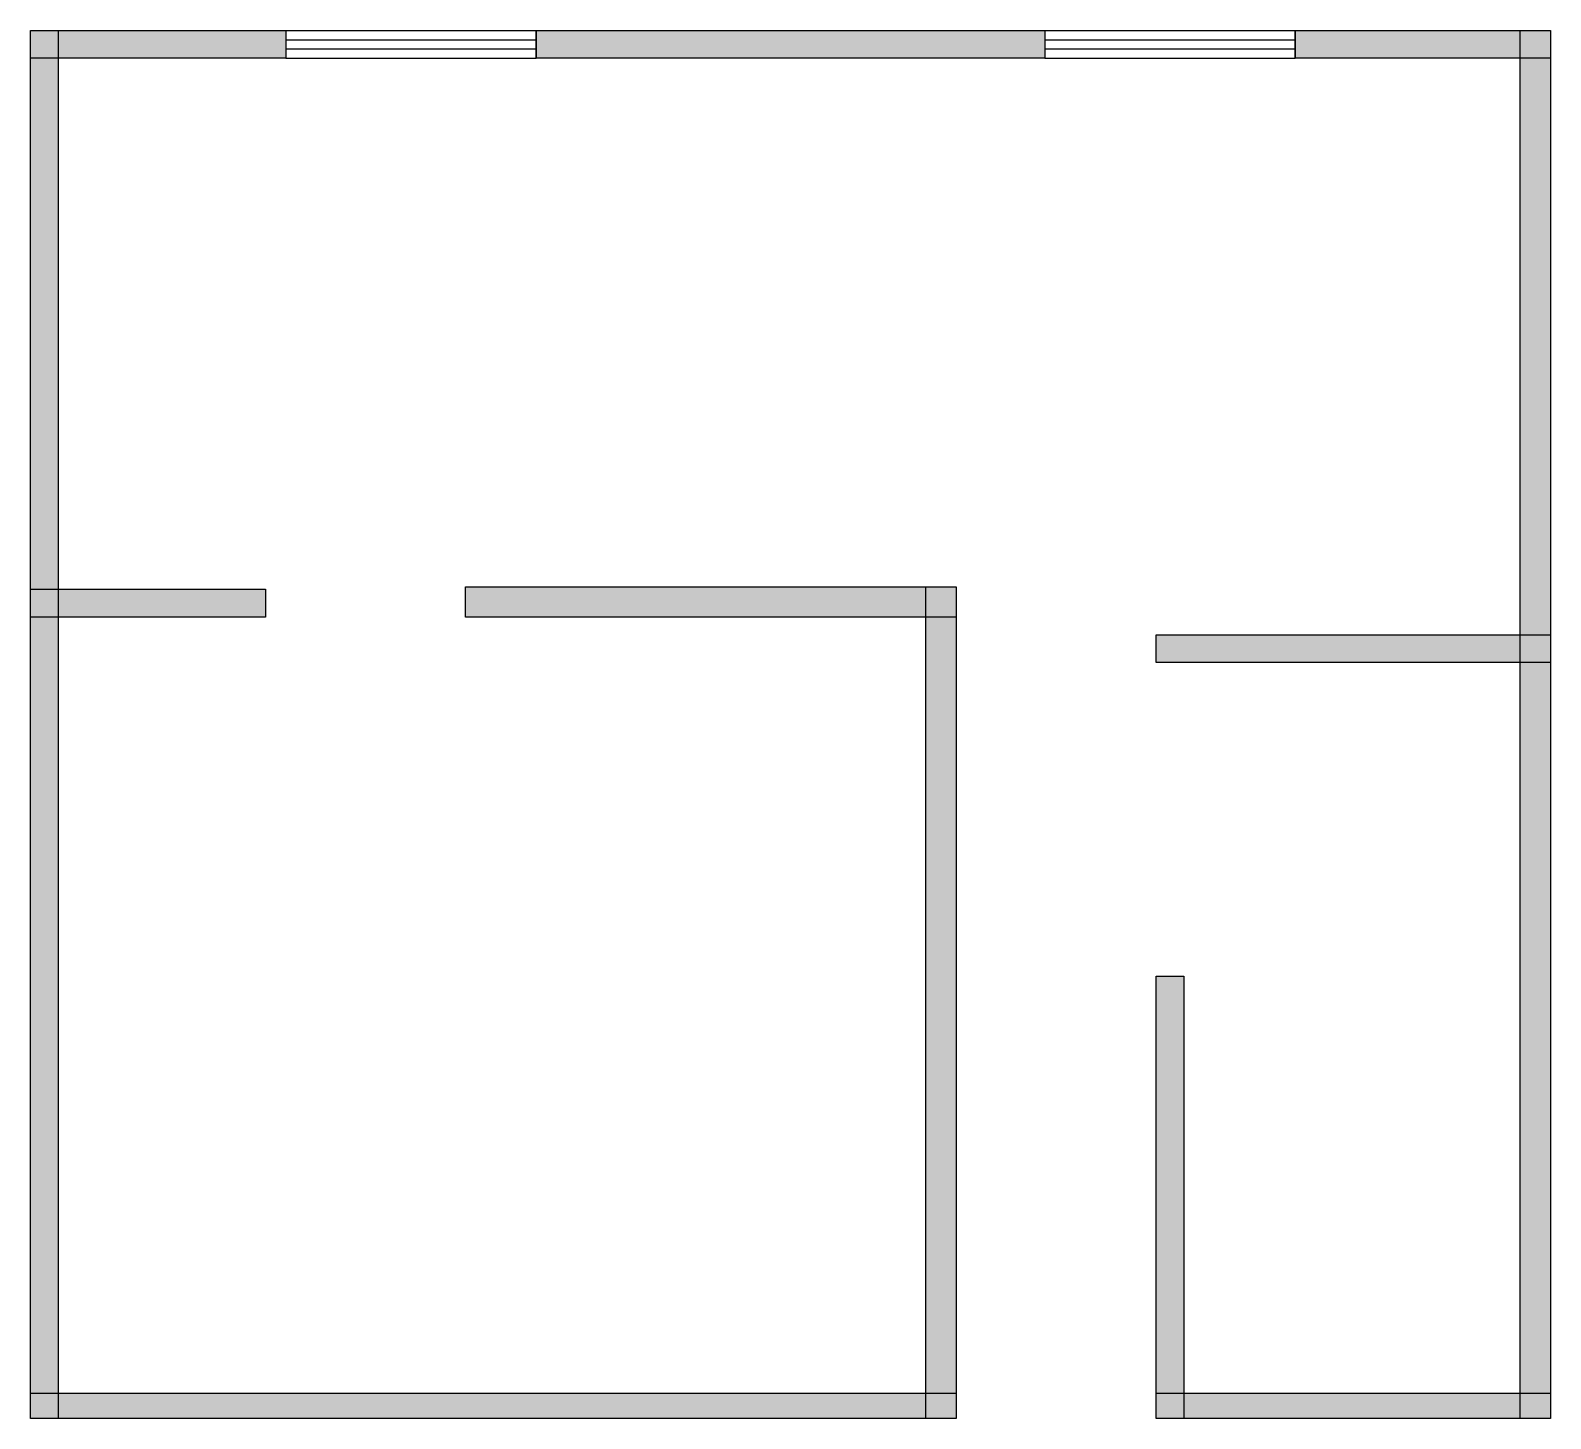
# Model space of a CAD drawing. Header units: millimetres. Extents: x 18 to 5306, y 0 to 4831.
import ezdxf

# ---------------------------------------------------------------- set-up
doc = ezdxf.new("R2010")
doc.units = ezdxf.units.MM
doc.layers.add('WALL', color=7, linetype='Continuous')
doc.layers.add('WINDOW', color=5, linetype='Continuous')

msp = doc.modelspace()

# ---------------------------------------------------------------- hatches: boundary and pattern name
at = {"layer": 'WALL'}
h = msp.add_hatch(color=256, dxfattribs=at)
h.dxf.hatch_style = 1
h.paths.add_polyline_path([(17.6, 4831.2), (906.4, 4831.2), (906.4, 4734.4), (17.6, 4734.4)])
h = msp.add_hatch(color=256, dxfattribs=at)
h.dxf.hatch_style = 1
h.paths.add_polyline_path([(17.6, 4831.2), (114.4, 4831.2), (114.4, 0), (17.6, 0)])
h = msp.add_hatch(color=256, dxfattribs=at)
h.dxf.hatch_style = 1
h.paths.add_polyline_path([(1777.6, 4831.2), (3546.4, 4831.2), (3546.4, 4734.4), (1777.6, 4734.4)])
h = msp.add_hatch(color=256, dxfattribs=at)
h.dxf.hatch_style = 1
h.paths.add_polyline_path([(4417.6, 4831.2), (5306.4, 4831.2), (5306.4, 4734.4), (4417.6, 4734.4)])
h = msp.add_hatch(color=256, dxfattribs=at)
h.dxf.hatch_style = 1
h.paths.add_polyline_path([(5200.8, 4831.2), (5306.4, 4831.2), (5306.4, 0), (5200.8, 0)])
h = msp.add_hatch(color=256, dxfattribs=at)
h.dxf.hatch_style = 1
h.paths.add_polyline_path([(17.6, 2886.4), (836, 2886.4), (836, 2789.6), (17.6, 2789.6)])
h = msp.add_hatch(color=256, dxfattribs=at)
h.dxf.hatch_style = 1
h.paths.add_polyline_path([(1531.2, 2895.2), (3238.4, 2895.2), (3238.4, 2789.6), (1531.2, 2789.6)])
h = msp.add_hatch(color=256, dxfattribs=at)
h.dxf.hatch_style = 1
h.paths.add_polyline_path([(3132.8, 2895.2), (3238.4, 2895.2), (3238.4, 0), (3132.8, 0)])
h = msp.add_hatch(color=256, dxfattribs=at)
h.dxf.hatch_style = 1
h.paths.add_polyline_path([(3933.6, 2728), (5306.4, 2728), (5306.4, 2631.2), (3933.6, 2631.2)])
h = msp.add_hatch(color=256, dxfattribs=at)
h.dxf.hatch_style = 1
h.paths.add_polyline_path([(3933.6, 1540), (4030.4, 1540), (4030.4, 0), (3933.6, 0)])
h = msp.add_hatch(color=256, dxfattribs=at)
h.dxf.hatch_style = 1
h.paths.add_polyline_path([(17.6, 88), (3238.4, 88), (3238.4, 0), (17.6, 0)])
h = msp.add_hatch(color=256, dxfattribs=at)
h.dxf.hatch_style = 1
h.paths.add_polyline_path([(3933.6, 88), (5306.4, 88), (5306.4, 0), (3933.6, 0)])

# ---------------------------------------------------------------- linework, layer by layer
for points in [[(17.6, 4831.2), (906.4, 4831.2), (906.4, 4734.4), (17.6, 4734.4)], [(17.6, 4831.2), (114.4, 4831.2), (114.4, 0), (17.6, 0)], [(1777.6, 4831.2), (3546.4, 4831.2), (3546.4, 4734.4), (1777.6, 4734.4)], [(4417.6, 4831.2), (5306.4, 4831.2), (5306.4, 4734.4), (4417.6, 4734.4)], [(5200.8, 4831.2), (5306.4, 4831.2), (5306.4, 0), (5200.8, 0)], [(17.6, 2886.4), (836, 2886.4), (836, 2789.6), (17.6, 2789.6)], [(1531.2, 2895.2), (3238.4, 2895.2), (3238.4, 2789.6), (1531.2, 2789.6)], [(3132.8, 2895.2), (3238.4, 2895.2), (3238.4, 0), (3132.8, 0)], [(3933.6, 2728), (5306.4, 2728), (5306.4, 2631.2), (3933.6, 2631.2)], [(3933.6, 1540), (4030.4, 1540), (4030.4, 0), (3933.6, 0)], [(17.6, 88), (3238.4, 88), (3238.4, 0), (17.6, 0)], [(3933.6, 88), (5306.4, 88), (5306.4, 0), (3933.6, 0)]]:
    msp.add_lwpolyline(points, close=True, dxfattribs=at)
at = {"layer": 'WINDOW'}
for p, q in [((906.4, 4831.2), (1777.6, 4831.2)), ((906.4, 4831.2), (906.4, 4734.4)), ((1777.6, 4831.2), (1777.6, 4734.4)), ((3546.4, 4831.2), (4417.6, 4831.2)), ((3546.4, 4831.2), (3546.4, 4734.4)), ((4417.6, 4831.2), (4417.6, 4734.4)), ((906.4, 4798.9), (1777.6, 4798.9)), ((906.4, 4766.7), (1777.6, 4766.7)), ((3546.4, 4798.9), (4417.6, 4798.9)), ((3546.4, 4766.7), (4417.6, 4766.7)), ((906.4, 4734.4), (1777.6, 4734.4)), ((3546.4, 4734.4), (4417.6, 4734.4))]:
    msp.add_line(p, q, dxfattribs=at)

doc.saveas('drawing.dxf')
